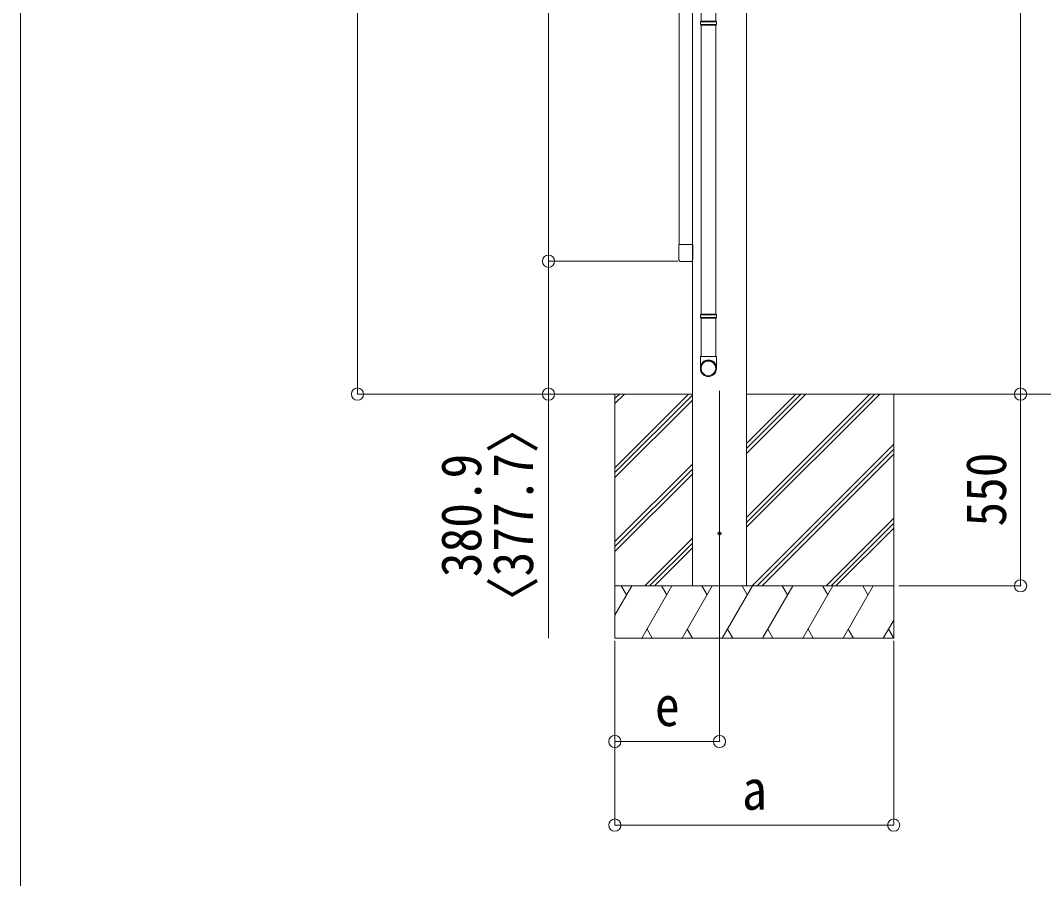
# Model space of a CAD drawing. Units: millimetres at full size, sheet at 1:35. Extents: x -9783 to 9892, y -6828 to 6752.
# Drawn here: x -9783 to -6848, y -2087 to 375 of the extents above; entities that cross this region are included whole.
import ezdxf
from ezdxf.enums import TextEntityAlignment as Align

# ---------------------------------------------------------------- set-up
doc = ezdxf.new("R2010")
doc.units = ezdxf.units.MM
doc.header["$LTSCALE"] = 35
doc.header["$PDMODE"] = 32
doc.header["$PDSIZE"] = 35
for name, color, linetype, lineweight in [('0-0_0', 7, 'Continuous', 9), ('0-1_本体', 4, 'Continuous', 9), ('0-2_部品', 7, 'Continuous', 9), ('0-8_PARTS2', 2, 'Continuous', 9), ('0-A_寸法', 6, 'Continuous', 9), ('1-1_GLASS', 4, 'Continuous', 9), ('1-2_GLASS_SEAL', 7, 'Continuous', 9), ('1-A', 6, 'Continuous', 9), ('F-0_240', 7, 'Continuous', 9)]:
    doc.layers.add(name, color=color, linetype=linetype, lineweight=lineweight)
doc.styles.add('ＭＳ ゴシック', font='')
doc.styles.get('ＭＳ ゴシック').set_extended_font_data('MS Gothic')

msp = doc.modelspace()

# ---------------------------------------------------------------- linework, layer by layer
at = {"layer": '0-0_0'}
for p, q in [((-8451.68, -696.92), (-7855.34, -696.92)), ((-8077.59, -696.92), (-8077.59, -1396.92)), ((-8077.59, -908.15), (-7866.36, -696.92)), ((-8077.59, -724.3), (-8050.21, -696.92)), ((-8077.59, -710.16), (-8064.35, -696.92)), ((-8077.59, -922.29), (-7855.34, -700.04)), ((-7699.84, -1079.18), (-7317.58, -696.92)), ((-7699.84, -1050.9), (-7345.86, -696.92)), ((-7699.84, -1065.04), (-7331.72, -696.92)), ((-7699.84, -867.05), (-7529.71, -696.92)), ((-7699.84, -852.91), (-7543.85, -696.92)), ((-7699.84, -838.77), (-7557.99, -696.92)), ((-7699.84, -696.92), (-4595.77, -696.92)), ((-7277.59, -696.92), (-7277.59, -1396.92)), ((-8077.59, -936.43), (-7855.34, -714.19)), ((-7683.73, -1246.92), (-7277.59, -840.78)), ((-7669.59, -1246.92), (-7277.59, -854.93)), ((-7655.45, -1246.92), (-7277.59, -869.07)), ((-8077.59, -1120.28), (-7855.34, -898.03)), ((-8077.59, -1134.42), (-7855.34, -912.17)), ((-8077.59, -1148.57), (-7855.34, -926.32)), ((-7471.6, -1246.92), (-7277.59, -1052.91)), ((-7457.46, -1246.92), (-7277.59, -1067.06)), ((-7443.32, -1246.92), (-7277.59, -1081.2)), ((-7992.1, -1246.92), (-7855.34, -1110.16)), ((-7977.96, -1246.92), (-7855.34, -1124.31)), ((-7963.82, -1246.92), (-7855.34, -1138.45)), ((-7277.59, -1246.92), (-8077.59, -1246.92)), ((-8077.59, -1330.75), (-8029.19, -1246.92)), ((-8044.19, -1272.9), (-8059.19, -1246.92)), ((-8000.32, -1396.92), (-7913.72, -1246.92)), ((-7928.72, -1272.9), (-7943.73, -1246.92)), ((-7884.85, -1396.92), (-7798.25, -1246.92)), ((-7813.25, -1272.9), (-7828.25, -1246.92)), ((-7769.38, -1396.92), (-7682.78, -1246.92)), ((-7697.78, -1272.9), (-7712.78, -1246.92)), ((-7653.91, -1396.92), (-7567.31, -1246.92)), ((-7582.31, -1272.9), (-7597.31, -1246.92)), ((-7538.44, -1396.92), (-7451.84, -1246.92)), ((-7481.84, -1246.92), (-7466.84, -1272.9)), ((-7422.97, -1396.92), (-7336.37, -1246.92)), ((-7351.37, -1272.9), (-7366.37, -1246.92)), ((-7307.5, -1396.92), (-7277.59, -1345.11)), ((-7985.33, -1370.94), (-7970.33, -1396.92)), ((-7869.86, -1370.94), (-7854.86, -1396.92)), ((-7754.39, -1370.94), (-7739.39, -1396.92)), ((-7638.92, -1370.94), (-7623.92, -1396.92)), ((-7523.45, -1370.94), (-7508.45, -1396.92)), ((-7407.98, -1370.94), (-7392.98, -1396.92)), ((-7292.5, -1370.94), (-7277.51, -1396.92)), ((-8077.59, -1396.92), (-7277.59, -1396.92))]:
    msp.add_line(p, q, dxfattribs=at)
at = {"layer": '0-1_本体'}
for p, q in [((-7699.59, 1633.08), (-7699.59, -1246.92)), ((-7855.09, 1593.37), (-7855.09, -1246.92))]:
    msp.add_line(p, q, dxfattribs=at)
at = {"layer": '0-1_本体', "color": 6}
for p, q in [((-8267.95, -316.03), (-8267.95, 1556.97)), ((-6913.58, -696.92), (-6913.58, -1246.92))]:
    msp.add_line(p, q, dxfattribs=at)
at = {"layer": '0-2_部品'}
for p, q in [((-7830.34, 1317.02), (-7830.34, 372.83)), ((-7788.34, 1317.02), (-7788.34, 372.83)), ((-7832.34, 370.83), (-7831.34, 372.83)), ((-7786.34, 370.83), (-7832.34, 370.83)), ((-7786.34, 362.83), (-7832.34, 362.83)), ((-7787.34, 372.83), (-7831.34, 372.83)), ((-7787.34, 360.83), (-7831.34, 360.83)), ((-7830.34, 360.83), (-7830.34, -467.35)), ((-7788.34, 360.83), (-7788.34, -467.35)), ((-7786.34, 370.83), (-7787.34, 372.83)), ((-7786.34, 362.83), (-7787.34, 360.83)), ((-7786.34, 370.83), (-7786.34, 362.83)), ((-7832.34, -469.35), (-7831.34, -467.35)), ((-7786.34, -469.35), (-7832.34, -469.35)), ((-7787.34, -467.35), (-7831.34, -467.35)), ((-7786.34, -469.35), (-7787.34, -467.35)), ((-7786.34, -469.35), (-7786.34, -477.35)), ((-7786.34, -477.35), (-7832.34, -477.35)), ((-7787.34, -479.35), (-7831.34, -479.35)), ((-7830.34, -479.35), (-7830.34, -589.35)), ((-7788.34, -479.35), (-7788.34, -589.35)), ((-7786.34, -477.35), (-7787.34, -479.35)), ((-7832.34, -623.5), (-7832.34, -589.35)), ((-7786.34, -589.35), (-7832.34, -589.35)), ((-7786.34, -623.5), (-7786.34, -589.35))]:
    msp.add_line(p, q, dxfattribs=at)
for points in [[(-7832.34, 370.83), (-7832.34, 362.83), (-7831.34, 360.83)], [(-7832.34, -469.35), (-7832.34, -477.35), (-7831.34, -479.35)]]:
    msp.add_lwpolyline(points, dxfattribs=at)
at = {"layer": '0-2_部品', "color": 4}
msp.add_circle((-7777.34, -1096.92), 4.5, dxfattribs=at)
at = {"layer": '0-2_部品'}
for centre, major_axis, ratio, start_param, end_param in [((-7809.34, -621.75), (-23, 0), 0.996195, 3.1415927, 6.2831853), ((-7809.34, -623.5), (-23, 0), 0.996195, 3.1415927, 6.2831853), ((-7809.34, -623.5), (0, -23.43), 0.981806, 4.712389, 7.8539816)]:
    msp.add_ellipse(centre, major_axis=major_axis, ratio=ratio, start_param=start_param, end_param=end_param, dxfattribs=at)
msp.add_ellipse((-7809.34, -623.5), major_axis=(21, 0), ratio=0.996195, dxfattribs=at)
at = {"layer": '0-8_PARTS2'}
msp.add_line((-7777.34, -687.71), (-7777.34, -1446.92), dxfattribs=at)
at = {"layer": '0-A_寸法'}
for p, q in [((-8815.92, -696.92), (-8815.92, 1609.48)), ((-8815.92, -696.92), (-8087.8, -696.92)), ((-8077.59, -1933.29), (-8077.59, -1404.34)), ((-8077.59, -1693.31), (-8077.59, -1404.34)), ((-7777.34, -1693.31), (-7777.34, -1404.34)), ((-7277.59, -1933.29), (-7277.59, -1404.34)), ((-7777.34, -1693.31), (-8077.59, -1693.31)), ((-8077.59, -1933.29), (-7277.59, -1933.29))]:
    msp.add_line(p, q, dxfattribs=at)
for p in [(-8815.92, -696.92), (-8267.95, -696.92), (-8077.59, -1693.31), (-7777.34, -1693.31), (-8077.59, -1933.29), (-7277.59, -1933.29)]:
    msp.add_point(p, dxfattribs=at)
at = {"layer": '1-1_GLASS'}
for p, q in [((-7893.09, 1508.47), (-7893.09, -267.53)), ((-7855.09, 1508.47), (-7855.09, -267.53))]:
    msp.add_line(p, q, dxfattribs=at)
at = {"layer": '1-2_GLASS_SEAL'}
for p, q in [((-7894.09, -267.53), (-7894.09, -311.23)), ((-7854.09, -267.53), (-7894.09, -267.53)), ((-7854.09, -311.23), (-7854.09, -267.53)), ((-7888.59, -316.73), (-7859.59, -316.73))]:
    msp.add_line(p, q, dxfattribs=at)
at = {"layer": '1-2_GLASS_SEAL', "color": 6}
msp.add_line((-8267.95, -696.92), (-8267.95, -1396.92), dxfattribs=at)
at = {"layer": '1-2_GLASS_SEAL'}
for centre, start, end in [((-7888.59, -311.23), 180, 270), ((-7859.59, -311.23), 270, 0)]:
    msp.add_arc(centre, 5.5, start, end, dxfattribs=at)
at = {"layer": '1-A'}
for p, q in [((-6913.58, -696.92), (-6913.58, 1503.08)), ((-8267.95, -316.03), (-7897.36, -316.03)), ((-8267.95, -316.03), (-7897.36, -316.03)), ((-8267.95, -696.92), (-8267.95, -316.03)), ((-6913.58, -696.92), (-7262.94, -696.92)), ((-6913.58, -1246.92), (-7262.94, -1246.92))]:
    msp.add_line(p, q, dxfattribs=at)
for p in [(-8267.95, -316.03), (-8267.95, -696.92), (-6913.58, -696.92), (-6913.58, -1246.92)]:
    msp.add_point(p, dxfattribs=at)
at = {"layer": 'F-0_240', "color": 5}
msp.add_line((-9783.03, 6751.9), (-9783.03, -6828.1), dxfattribs=at)

# ---------------------------------------------------------------- texts
at = {"layer": '0-A_寸法', "color": 7, "style": 'ＭＳ ゴシック', "width": 0.9}
for s, p in [('e', (-7962.59, -1683.81)), ('a', (-7712.59, -1923.79))]:
    msp.add_text(s, height=115.5, dxfattribs=at).set_placement(p, align=Align.BOTTOM_LEFT)
at = {"layer": '1-A', "color": 7, "style": 'ＭＳ ゴシック', "width": 0.9}
for s, p in [('〈377.7〉', (-8277.45, -1361.92)), ('380.9', (-8426.34, -1221.92)), ('550', (-6920.58, -1076.92))]:
    msp.add_text(s, height=115.5, rotation=90, dxfattribs=at).set_placement(p, align=Align.BOTTOM_LEFT)

doc.saveas('drawing.dxf')
